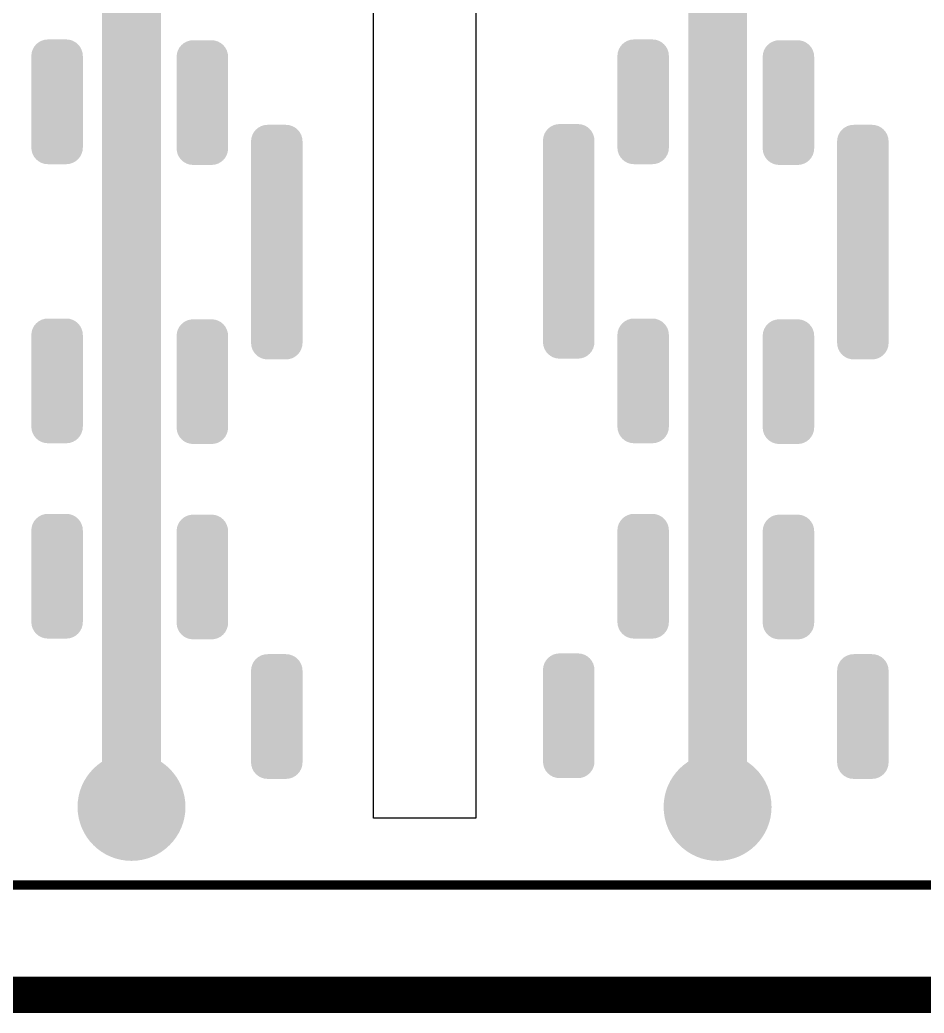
# Model space of a CAD drawing. Header units: inches. Extents: x -0.01 to 3.95, y -0.11 to 1.88.
# Drawn here: x 0.49 to 0.976, y -0.107 to 0.426 of the extents above; entities that cross this region are included whole.
import ezdxf

# ---------------------------------------------------------------- set-up
doc = ezdxf.new("R2010")
doc.units = ezdxf.units.IN
doc.header["$MEASUREMENT"] = 0
for name, color, linetype in [('Board Outline', 216, 'Continuous'), ('Bottom Layer', 5, 'Continuous'), ('Bottom Solder', 6, 'Continuous'), ('Top Layer', 1, 'Continuous'), ('Top Overlay', 2, 'Continuous'), ('Top Paste', 8, 'Continuous'), ('Top Solder', 216, 'Continuous'), ('Via Holes', 16, 'Continuous')]:
    doc.layers.add(name, color=color, linetype=linetype)

msp = doc.modelspace()

# ---------------------------------------------------------------- hatches: boundary and pattern name
at = {"layer": 'Bottom Layer'}
h = msp.add_hatch(color=5, dxfattribs=at)
edge = h.paths.add_edge_path()
edge.add_arc((0.54996, 0.00336), 0.025, 0, 360)
h = msp.add_hatch(color=5, dxfattribs=at)
edge = h.paths.add_edge_path()
edge.add_arc((0.86492, 0.00336), 0.025, 0, 360)
at = {"layer": 'Bottom Solder'}
h = msp.add_hatch(color=6, dxfattribs=at)
edge = h.paths.add_edge_path()
edge.add_arc((0.54996, 0.00336), 0.029, 0, 360)
h = msp.add_hatch(color=6, dxfattribs=at)
edge = h.paths.add_edge_path()
edge.add_arc((0.86492, 0.00336), 0.029, 0, 360)
at = {"layer": 'Top Layer'}
h = msp.add_hatch(color=1, dxfattribs=at)
edge = h.paths.add_edge_path()
edge.add_arc((0.54406, 1.70551), 0.00591, 90, 180)
edge.add_line((0.53815, 1.70551), (0.53815, 0.00472))
edge.add_arc((0.54406, 0.00472), 0.00591, 180, 270)
edge.add_line((0.54406, -0.00118), (0.55587, -0.00118))
edge.add_arc((0.55587, 0.00472), 0.00591, 270, 360)
edge.add_line((0.56177, 0.00472), (0.56177, 1.70551))
edge.add_arc((0.55587, 1.70551), 0.00591, 0, 90)
edge.add_line((0.55587, 1.71141), (0.54406, 1.71141))
h = msp.add_hatch(color=1, dxfattribs=at)
edge = h.paths.add_edge_path()
edge.add_arc((0.85902, 1.70551), 0.00591, 90, 180)
edge.add_line((0.85311, 1.70551), (0.85311, 0.00472))
edge.add_arc((0.85902, 0.00472), 0.00591, 180, 270)
edge.add_line((0.85902, -0.00118), (0.87083, -0.00118))
edge.add_arc((0.87083, 0.00472), 0.00591, 270, 360)
edge.add_line((0.87673, 0.00472), (0.87673, 1.70551))
edge.add_arc((0.87083, 1.70551), 0.00591, 0, 90)
edge.add_line((0.87083, 1.71141), (0.85902, 1.71141))
h = msp.add_hatch(color=1, dxfattribs=at)
edge = h.paths.add_edge_path()
edge.add_arc((0.50504, 0.40697), 0.00492, 90, 180)
edge.add_line((0.50012, 0.40697), (0.50012, 0.35775))
edge.add_arc((0.50504, 0.35775), 0.00492, 180, 270)
edge.add_line((0.50504, 0.35283), (0.51488, 0.35283))
edge.add_arc((0.51488, 0.35775), 0.00492, 270, 360)
edge.add_line((0.5198, 0.35775), (0.5198, 0.40697))
edge.add_arc((0.51488, 0.40697), 0.00492, 0, 90)
edge.add_line((0.51488, 0.41189), (0.50504, 0.41189))
h = msp.add_hatch(color=1, dxfattribs=at)
edge = h.paths.add_edge_path()
edge.add_arc((0.59295, 0.35734), 0.00492, 270, 360)
edge.add_line((0.59787, 0.35734), (0.59787, 0.40655))
edge.add_arc((0.59295, 0.40655), 0.00492, 0, 90)
edge.add_line((0.59295, 0.41147), (0.58311, 0.41147))
edge.add_arc((0.58311, 0.40655), 0.00492, 90, 180)
edge.add_line((0.57819, 0.40655), (0.57819, 0.35734))
edge.add_arc((0.58311, 0.35734), 0.00492, 180, 270)
edge.add_line((0.58311, 0.35242), (0.59295, 0.35242))
h = msp.add_hatch(color=1, dxfattribs=at)
edge = h.paths.add_edge_path()
edge.add_arc((0.82, 0.40697), 0.00492, 90, 180)
edge.add_line((0.81508, 0.40697), (0.81508, 0.35775))
edge.add_arc((0.82, 0.35775), 0.00492, 180, 270)
edge.add_line((0.82, 0.35283), (0.82984, 0.35283))
edge.add_arc((0.82984, 0.35775), 0.00492, 270, 360)
edge.add_line((0.83476, 0.35775), (0.83476, 0.40697))
edge.add_arc((0.82984, 0.40697), 0.00492, 0, 90)
edge.add_line((0.82984, 0.41189), (0.82, 0.41189))
h = msp.add_hatch(color=1, dxfattribs=at)
edge = h.paths.add_edge_path()
edge.add_arc((0.90791, 0.35734), 0.00492, 270, 360)
edge.add_line((0.91283, 0.35734), (0.91283, 0.40655))
edge.add_arc((0.90791, 0.40655), 0.00492, 0, 90)
edge.add_line((0.90791, 0.41147), (0.89807, 0.41147))
edge.add_arc((0.89807, 0.40655), 0.00492, 90, 180)
edge.add_line((0.89315, 0.40655), (0.89315, 0.35734))
edge.add_arc((0.89807, 0.35734), 0.00492, 180, 270)
edge.add_line((0.89807, 0.35242), (0.90791, 0.35242))
h = msp.add_hatch(color=1, dxfattribs=at)
edge = h.paths.add_edge_path()
edge.add_arc((0.63295, 0.25281), 0.00492, 270, 360)
edge.add_line((0.63787, 0.25281), (0.63787, 0.36108))
edge.add_arc((0.63295, 0.36108), 0.00492, 0, 90)
edge.add_line((0.63295, 0.366), (0.62311, 0.366))
edge.add_arc((0.62311, 0.36108), 0.00492, 90, 180)
edge.add_line((0.61819, 0.36108), (0.61819, 0.25281))
edge.add_arc((0.62311, 0.25281), 0.00492, 180, 270)
edge.add_line((0.62311, 0.24789), (0.63295, 0.24789))
h = msp.add_hatch(color=1, dxfattribs=at)
edge = h.paths.add_edge_path()
edge.add_arc((0.78, 0.36149), 0.00492, 90, 180)
edge.add_line((0.77508, 0.36149), (0.77508, 0.25323))
edge.add_arc((0.78, 0.25323), 0.00492, 180, 270)
edge.add_line((0.78, 0.2483), (0.78984, 0.2483))
edge.add_arc((0.78984, 0.25323), 0.00492, 270, 360)
edge.add_line((0.79476, 0.25323), (0.79476, 0.36149))
edge.add_arc((0.78984, 0.36149), 0.00492, 0, 90)
edge.add_line((0.78984, 0.36641), (0.78, 0.36641))
h = msp.add_hatch(color=1, dxfattribs=at)
edge = h.paths.add_edge_path()
edge.add_arc((0.94791, 0.25281), 0.00492, 270, 360)
edge.add_line((0.95283, 0.25281), (0.95283, 0.36108))
edge.add_arc((0.94791, 0.36108), 0.00492, 0, 90)
edge.add_line((0.94791, 0.366), (0.93807, 0.366))
edge.add_arc((0.93807, 0.36108), 0.00492, 90, 180)
edge.add_line((0.93315, 0.36108), (0.93315, 0.25281))
edge.add_arc((0.93807, 0.25281), 0.00492, 180, 270)
edge.add_line((0.93807, 0.24789), (0.94791, 0.24789))
h = msp.add_hatch(color=1, dxfattribs=at)
edge = h.paths.add_edge_path()
edge.add_arc((0.50504, 0.25697), 0.00492, 90, 180)
edge.add_line((0.50012, 0.25697), (0.50012, 0.20775))
edge.add_arc((0.50504, 0.20775), 0.00492, 180, 270)
edge.add_line((0.50504, 0.20283), (0.51488, 0.20283))
edge.add_arc((0.51488, 0.20775), 0.00492, 270, 360)
edge.add_line((0.5198, 0.20775), (0.5198, 0.25697))
edge.add_arc((0.51488, 0.25697), 0.00492, 0, 90)
edge.add_line((0.51488, 0.26189), (0.50504, 0.26189))
h = msp.add_hatch(color=1, dxfattribs=at)
edge = h.paths.add_edge_path()
edge.add_arc((0.82, 0.25697), 0.00492, 90, 180)
edge.add_line((0.81508, 0.25697), (0.81508, 0.20775))
edge.add_arc((0.82, 0.20775), 0.00492, 180, 270)
edge.add_line((0.82, 0.20283), (0.82984, 0.20283))
edge.add_arc((0.82984, 0.20775), 0.00492, 270, 360)
edge.add_line((0.83476, 0.20775), (0.83476, 0.25697))
edge.add_arc((0.82984, 0.25697), 0.00492, 0, 90)
edge.add_line((0.82984, 0.26189), (0.82, 0.26189))
h = msp.add_hatch(color=1, dxfattribs=at)
edge = h.paths.add_edge_path()
edge.add_arc((0.59295, 0.20734), 0.00492, 270, 360)
edge.add_line((0.59787, 0.20734), (0.59787, 0.25655))
edge.add_arc((0.59295, 0.25655), 0.00492, 0, 90)
edge.add_line((0.59295, 0.26147), (0.58311, 0.26147))
edge.add_arc((0.58311, 0.25655), 0.00492, 90, 180)
edge.add_line((0.57819, 0.25655), (0.57819, 0.20734))
edge.add_arc((0.58311, 0.20734), 0.00492, 180, 270)
edge.add_line((0.58311, 0.20242), (0.59295, 0.20242))
h = msp.add_hatch(color=1, dxfattribs=at)
edge = h.paths.add_edge_path()
edge.add_arc((0.90791, 0.20734), 0.00492, 270, 360)
edge.add_line((0.91283, 0.20734), (0.91283, 0.25655))
edge.add_arc((0.90791, 0.25655), 0.00492, 0, 90)
edge.add_line((0.90791, 0.26147), (0.89807, 0.26147))
edge.add_arc((0.89807, 0.25655), 0.00492, 90, 180)
edge.add_line((0.89315, 0.25655), (0.89315, 0.20734))
edge.add_arc((0.89807, 0.20734), 0.00492, 180, 270)
edge.add_line((0.89807, 0.20242), (0.90791, 0.20242))
h = msp.add_hatch(color=1, dxfattribs=at)
edge = h.paths.add_edge_path()
edge.add_arc((0.50504, 0.15197), 0.00492, 90, 180)
edge.add_line((0.50012, 0.15197), (0.50012, 0.10275))
edge.add_arc((0.50504, 0.10275), 0.00492, 180, 270)
edge.add_line((0.50504, 0.09783), (0.51488, 0.09783))
edge.add_arc((0.51488, 0.10275), 0.00492, 270, 360)
edge.add_line((0.5198, 0.10275), (0.5198, 0.15197))
edge.add_arc((0.51488, 0.15197), 0.00492, 0, 90)
edge.add_line((0.51488, 0.15689), (0.50504, 0.15689))
h = msp.add_hatch(color=1, dxfattribs=at)
edge = h.paths.add_edge_path()
edge.add_arc((0.59295, 0.10234), 0.00492, 270, 360)
edge.add_line((0.59787, 0.10234), (0.59787, 0.15155))
edge.add_arc((0.59295, 0.15155), 0.00492, 0, 90)
edge.add_line((0.59295, 0.15647), (0.58311, 0.15647))
edge.add_arc((0.58311, 0.15155), 0.00492, 90, 180)
edge.add_line((0.57819, 0.15155), (0.57819, 0.10234))
edge.add_arc((0.58311, 0.10234), 0.00492, 180, 270)
edge.add_line((0.58311, 0.09742), (0.59295, 0.09742))
h = msp.add_hatch(color=1, dxfattribs=at)
edge = h.paths.add_edge_path()
edge.add_arc((0.82, 0.15197), 0.00492, 90, 180)
edge.add_line((0.81508, 0.15197), (0.81508, 0.10275))
edge.add_arc((0.82, 0.10275), 0.00492, 180, 270)
edge.add_line((0.82, 0.09783), (0.82984, 0.09783))
edge.add_arc((0.82984, 0.10275), 0.00492, 270, 360)
edge.add_line((0.83476, 0.10275), (0.83476, 0.15197))
edge.add_arc((0.82984, 0.15197), 0.00492, 0, 90)
edge.add_line((0.82984, 0.15689), (0.82, 0.15689))
h = msp.add_hatch(color=1, dxfattribs=at)
edge = h.paths.add_edge_path()
edge.add_arc((0.90791, 0.10234), 0.00492, 270, 360)
edge.add_line((0.91283, 0.10234), (0.91283, 0.15155))
edge.add_arc((0.90791, 0.15155), 0.00492, 0, 90)
edge.add_line((0.90791, 0.15647), (0.89807, 0.15647))
edge.add_arc((0.89807, 0.15155), 0.00492, 90, 180)
edge.add_line((0.89315, 0.15155), (0.89315, 0.10234))
edge.add_arc((0.89807, 0.10234), 0.00492, 180, 270)
edge.add_line((0.89807, 0.09742), (0.90791, 0.09742))
h = msp.add_hatch(color=1, dxfattribs=at)
edge = h.paths.add_edge_path()
edge.add_arc((0.63295, 0.02734), 0.00492, 270, 360)
edge.add_line((0.63787, 0.02734), (0.63787, 0.07655))
edge.add_arc((0.63295, 0.07655), 0.00492, 0, 90)
edge.add_line((0.63295, 0.08147), (0.62311, 0.08147))
edge.add_arc((0.62311, 0.07655), 0.00492, 90, 180)
edge.add_line((0.61819, 0.07655), (0.61819, 0.02734))
edge.add_arc((0.62311, 0.02734), 0.00492, 180, 270)
edge.add_line((0.62311, 0.02242), (0.63295, 0.02242))
h = msp.add_hatch(color=1, dxfattribs=at)
edge = h.paths.add_edge_path()
edge.add_arc((0.78, 0.07697), 0.00492, 90, 180)
edge.add_line((0.77508, 0.07697), (0.77508, 0.02775))
edge.add_arc((0.78, 0.02775), 0.00492, 180, 270)
edge.add_line((0.78, 0.02283), (0.78984, 0.02283))
edge.add_arc((0.78984, 0.02775), 0.00492, 270, 360)
edge.add_line((0.79476, 0.02775), (0.79476, 0.07697))
edge.add_arc((0.78984, 0.07697), 0.00492, 0, 90)
edge.add_line((0.78984, 0.08189), (0.78, 0.08189))
h = msp.add_hatch(color=1, dxfattribs=at)
edge = h.paths.add_edge_path()
edge.add_arc((0.94791, 0.02734), 0.00492, 270, 360)
edge.add_line((0.95283, 0.02734), (0.95283, 0.07655))
edge.add_arc((0.94791, 0.07655), 0.00492, 0, 90)
edge.add_line((0.94791, 0.08147), (0.93807, 0.08147))
edge.add_arc((0.93807, 0.07655), 0.00492, 90, 180)
edge.add_line((0.93315, 0.07655), (0.93315, 0.02734))
edge.add_arc((0.93807, 0.02734), 0.00492, 180, 270)
edge.add_line((0.93807, 0.02242), (0.94791, 0.02242))
h = msp.add_hatch(color=1, dxfattribs=at)
edge = h.paths.add_edge_path()
edge.add_arc((0.54996, 0.00336), 0.025, 0, 360)
h = msp.add_hatch(color=1, dxfattribs=at)
edge = h.paths.add_edge_path()
edge.add_arc((0.86492, 0.00336), 0.025, 0, 360)
at = {"layer": 'Top Paste'}
h = msp.add_hatch(color=8, dxfattribs=at)
edge = h.paths.add_edge_path()
edge.add_arc((0.54406, 1.70551), 0.00591, 90, 180)
edge.add_line((0.53815, 1.70551), (0.53815, 0.00472))
edge.add_arc((0.54406, 0.00472), 0.00591, 180, 270)
edge.add_line((0.54406, -0.00118), (0.55587, -0.00118))
edge.add_arc((0.55587, 0.00472), 0.00591, 270, 360)
edge.add_line((0.56177, 0.00472), (0.56177, 1.70551))
edge.add_arc((0.55587, 1.70551), 0.00591, 0, 90)
edge.add_line((0.55587, 1.71141), (0.54406, 1.71141))
h = msp.add_hatch(color=8, dxfattribs=at)
edge = h.paths.add_edge_path()
edge.add_arc((0.85902, 1.70551), 0.00591, 90, 180)
edge.add_line((0.85311, 1.70551), (0.85311, 0.00472))
edge.add_arc((0.85902, 0.00472), 0.00591, 180, 270)
edge.add_line((0.85902, -0.00118), (0.87083, -0.00118))
edge.add_arc((0.87083, 0.00472), 0.00591, 270, 360)
edge.add_line((0.87673, 0.00472), (0.87673, 1.70551))
edge.add_arc((0.87083, 1.70551), 0.00591, 0, 90)
edge.add_line((0.87083, 1.71141), (0.85902, 1.71141))
h = msp.add_hatch(color=8, dxfattribs=at)
edge = h.paths.add_edge_path()
edge.add_arc((0.50504, 0.40697), 0.00492, 90, 180)
edge.add_line((0.50012, 0.40697), (0.50012, 0.35775))
edge.add_arc((0.50504, 0.35775), 0.00492, 180, 270)
edge.add_line((0.50504, 0.35283), (0.51488, 0.35283))
edge.add_arc((0.51488, 0.35775), 0.00492, 270, 360)
edge.add_line((0.5198, 0.35775), (0.5198, 0.40697))
edge.add_arc((0.51488, 0.40697), 0.00492, 0, 90)
edge.add_line((0.51488, 0.41189), (0.50504, 0.41189))
h = msp.add_hatch(color=8, dxfattribs=at)
edge = h.paths.add_edge_path()
edge.add_arc((0.59295, 0.35734), 0.00492, 270, 360)
edge.add_line((0.59787, 0.35734), (0.59787, 0.40655))
edge.add_arc((0.59295, 0.40655), 0.00492, 0, 90)
edge.add_line((0.59295, 0.41147), (0.58311, 0.41147))
edge.add_arc((0.58311, 0.40655), 0.00492, 90, 180)
edge.add_line((0.57819, 0.40655), (0.57819, 0.35734))
edge.add_arc((0.58311, 0.35734), 0.00492, 180, 270)
edge.add_line((0.58311, 0.35242), (0.59295, 0.35242))
h = msp.add_hatch(color=8, dxfattribs=at)
edge = h.paths.add_edge_path()
edge.add_arc((0.82, 0.40697), 0.00492, 90, 180)
edge.add_line((0.81508, 0.40697), (0.81508, 0.35775))
edge.add_arc((0.82, 0.35775), 0.00492, 180, 270)
edge.add_line((0.82, 0.35283), (0.82984, 0.35283))
edge.add_arc((0.82984, 0.35775), 0.00492, 270, 360)
edge.add_line((0.83476, 0.35775), (0.83476, 0.40697))
edge.add_arc((0.82984, 0.40697), 0.00492, 0, 90)
edge.add_line((0.82984, 0.41189), (0.82, 0.41189))
h = msp.add_hatch(color=8, dxfattribs=at)
edge = h.paths.add_edge_path()
edge.add_arc((0.90791, 0.35734), 0.00492, 270, 360)
edge.add_line((0.91283, 0.35734), (0.91283, 0.40655))
edge.add_arc((0.90791, 0.40655), 0.00492, 0, 90)
edge.add_line((0.90791, 0.41147), (0.89807, 0.41147))
edge.add_arc((0.89807, 0.40655), 0.00492, 90, 180)
edge.add_line((0.89315, 0.40655), (0.89315, 0.35734))
edge.add_arc((0.89807, 0.35734), 0.00492, 180, 270)
edge.add_line((0.89807, 0.35242), (0.90791, 0.35242))
h = msp.add_hatch(color=8, dxfattribs=at)
edge = h.paths.add_edge_path()
edge.add_arc((0.63295, 0.25281), 0.00492, 270, 360)
edge.add_line((0.63787, 0.25281), (0.63787, 0.36108))
edge.add_arc((0.63295, 0.36108), 0.00492, 0, 90)
edge.add_line((0.63295, 0.366), (0.62311, 0.366))
edge.add_arc((0.62311, 0.36108), 0.00492, 90, 180)
edge.add_line((0.61819, 0.36108), (0.61819, 0.25281))
edge.add_arc((0.62311, 0.25281), 0.00492, 180, 270)
edge.add_line((0.62311, 0.24789), (0.63295, 0.24789))
h = msp.add_hatch(color=8, dxfattribs=at)
edge = h.paths.add_edge_path()
edge.add_arc((0.78, 0.36149), 0.00492, 90, 180)
edge.add_line((0.77508, 0.36149), (0.77508, 0.25323))
edge.add_arc((0.78, 0.25323), 0.00492, 180, 270)
edge.add_line((0.78, 0.2483), (0.78984, 0.2483))
edge.add_arc((0.78984, 0.25323), 0.00492, 270, 360)
edge.add_line((0.79476, 0.25323), (0.79476, 0.36149))
edge.add_arc((0.78984, 0.36149), 0.00492, 0, 90)
edge.add_line((0.78984, 0.36641), (0.78, 0.36641))
h = msp.add_hatch(color=8, dxfattribs=at)
edge = h.paths.add_edge_path()
edge.add_arc((0.94791, 0.25281), 0.00492, 270, 360)
edge.add_line((0.95283, 0.25281), (0.95283, 0.36108))
edge.add_arc((0.94791, 0.36108), 0.00492, 0, 90)
edge.add_line((0.94791, 0.366), (0.93807, 0.366))
edge.add_arc((0.93807, 0.36108), 0.00492, 90, 180)
edge.add_line((0.93315, 0.36108), (0.93315, 0.25281))
edge.add_arc((0.93807, 0.25281), 0.00492, 180, 270)
edge.add_line((0.93807, 0.24789), (0.94791, 0.24789))
h = msp.add_hatch(color=8, dxfattribs=at)
edge = h.paths.add_edge_path()
edge.add_arc((0.50504, 0.25697), 0.00492, 90, 180)
edge.add_line((0.50012, 0.25697), (0.50012, 0.20775))
edge.add_arc((0.50504, 0.20775), 0.00492, 180, 270)
edge.add_line((0.50504, 0.20283), (0.51488, 0.20283))
edge.add_arc((0.51488, 0.20775), 0.00492, 270, 360)
edge.add_line((0.5198, 0.20775), (0.5198, 0.25697))
edge.add_arc((0.51488, 0.25697), 0.00492, 0, 90)
edge.add_line((0.51488, 0.26189), (0.50504, 0.26189))
h = msp.add_hatch(color=8, dxfattribs=at)
edge = h.paths.add_edge_path()
edge.add_arc((0.82, 0.25697), 0.00492, 90, 180)
edge.add_line((0.81508, 0.25697), (0.81508, 0.20775))
edge.add_arc((0.82, 0.20775), 0.00492, 180, 270)
edge.add_line((0.82, 0.20283), (0.82984, 0.20283))
edge.add_arc((0.82984, 0.20775), 0.00492, 270, 360)
edge.add_line((0.83476, 0.20775), (0.83476, 0.25697))
edge.add_arc((0.82984, 0.25697), 0.00492, 0, 90)
edge.add_line((0.82984, 0.26189), (0.82, 0.26189))
h = msp.add_hatch(color=8, dxfattribs=at)
edge = h.paths.add_edge_path()
edge.add_arc((0.59295, 0.20734), 0.00492, 270, 360)
edge.add_line((0.59787, 0.20734), (0.59787, 0.25655))
edge.add_arc((0.59295, 0.25655), 0.00492, 0, 90)
edge.add_line((0.59295, 0.26147), (0.58311, 0.26147))
edge.add_arc((0.58311, 0.25655), 0.00492, 90, 180)
edge.add_line((0.57819, 0.25655), (0.57819, 0.20734))
edge.add_arc((0.58311, 0.20734), 0.00492, 180, 270)
edge.add_line((0.58311, 0.20242), (0.59295, 0.20242))
h = msp.add_hatch(color=8, dxfattribs=at)
edge = h.paths.add_edge_path()
edge.add_arc((0.90791, 0.20734), 0.00492, 270, 360)
edge.add_line((0.91283, 0.20734), (0.91283, 0.25655))
edge.add_arc((0.90791, 0.25655), 0.00492, 0, 90)
edge.add_line((0.90791, 0.26147), (0.89807, 0.26147))
edge.add_arc((0.89807, 0.25655), 0.00492, 90, 180)
edge.add_line((0.89315, 0.25655), (0.89315, 0.20734))
edge.add_arc((0.89807, 0.20734), 0.00492, 180, 270)
edge.add_line((0.89807, 0.20242), (0.90791, 0.20242))
h = msp.add_hatch(color=8, dxfattribs=at)
edge = h.paths.add_edge_path()
edge.add_arc((0.50504, 0.15197), 0.00492, 90, 180)
edge.add_line((0.50012, 0.15197), (0.50012, 0.10275))
edge.add_arc((0.50504, 0.10275), 0.00492, 180, 270)
edge.add_line((0.50504, 0.09783), (0.51488, 0.09783))
edge.add_arc((0.51488, 0.10275), 0.00492, 270, 360)
edge.add_line((0.5198, 0.10275), (0.5198, 0.15197))
edge.add_arc((0.51488, 0.15197), 0.00492, 0, 90)
edge.add_line((0.51488, 0.15689), (0.50504, 0.15689))
h = msp.add_hatch(color=8, dxfattribs=at)
edge = h.paths.add_edge_path()
edge.add_arc((0.59295, 0.10234), 0.00492, 270, 360)
edge.add_line((0.59787, 0.10234), (0.59787, 0.15155))
edge.add_arc((0.59295, 0.15155), 0.00492, 0, 90)
edge.add_line((0.59295, 0.15647), (0.58311, 0.15647))
edge.add_arc((0.58311, 0.15155), 0.00492, 90, 180)
edge.add_line((0.57819, 0.15155), (0.57819, 0.10234))
edge.add_arc((0.58311, 0.10234), 0.00492, 180, 270)
edge.add_line((0.58311, 0.09742), (0.59295, 0.09742))
h = msp.add_hatch(color=8, dxfattribs=at)
edge = h.paths.add_edge_path()
edge.add_arc((0.82, 0.15197), 0.00492, 90, 180)
edge.add_line((0.81508, 0.15197), (0.81508, 0.10275))
edge.add_arc((0.82, 0.10275), 0.00492, 180, 270)
edge.add_line((0.82, 0.09783), (0.82984, 0.09783))
edge.add_arc((0.82984, 0.10275), 0.00492, 270, 360)
edge.add_line((0.83476, 0.10275), (0.83476, 0.15197))
edge.add_arc((0.82984, 0.15197), 0.00492, 0, 90)
edge.add_line((0.82984, 0.15689), (0.82, 0.15689))
h = msp.add_hatch(color=8, dxfattribs=at)
edge = h.paths.add_edge_path()
edge.add_arc((0.90791, 0.10234), 0.00492, 270, 360)
edge.add_line((0.91283, 0.10234), (0.91283, 0.15155))
edge.add_arc((0.90791, 0.15155), 0.00492, 0, 90)
edge.add_line((0.90791, 0.15647), (0.89807, 0.15647))
edge.add_arc((0.89807, 0.15155), 0.00492, 90, 180)
edge.add_line((0.89315, 0.15155), (0.89315, 0.10234))
edge.add_arc((0.89807, 0.10234), 0.00492, 180, 270)
edge.add_line((0.89807, 0.09742), (0.90791, 0.09742))
h = msp.add_hatch(color=8, dxfattribs=at)
edge = h.paths.add_edge_path()
edge.add_arc((0.63295, 0.02734), 0.00492, 270, 360)
edge.add_line((0.63787, 0.02734), (0.63787, 0.07655))
edge.add_arc((0.63295, 0.07655), 0.00492, 0, 90)
edge.add_line((0.63295, 0.08147), (0.62311, 0.08147))
edge.add_arc((0.62311, 0.07655), 0.00492, 90, 180)
edge.add_line((0.61819, 0.07655), (0.61819, 0.02734))
edge.add_arc((0.62311, 0.02734), 0.00492, 180, 270)
edge.add_line((0.62311, 0.02242), (0.63295, 0.02242))
h = msp.add_hatch(color=8, dxfattribs=at)
edge = h.paths.add_edge_path()
edge.add_arc((0.78, 0.07697), 0.00492, 90, 180)
edge.add_line((0.77508, 0.07697), (0.77508, 0.02775))
edge.add_arc((0.78, 0.02775), 0.00492, 180, 270)
edge.add_line((0.78, 0.02283), (0.78984, 0.02283))
edge.add_arc((0.78984, 0.02775), 0.00492, 270, 360)
edge.add_line((0.79476, 0.02775), (0.79476, 0.07697))
edge.add_arc((0.78984, 0.07697), 0.00492, 0, 90)
edge.add_line((0.78984, 0.08189), (0.78, 0.08189))
h = msp.add_hatch(color=8, dxfattribs=at)
edge = h.paths.add_edge_path()
edge.add_arc((0.94791, 0.02734), 0.00492, 270, 360)
edge.add_line((0.95283, 0.02734), (0.95283, 0.07655))
edge.add_arc((0.94791, 0.07655), 0.00492, 0, 90)
edge.add_line((0.94791, 0.08147), (0.93807, 0.08147))
edge.add_arc((0.93807, 0.07655), 0.00492, 90, 180)
edge.add_line((0.93315, 0.07655), (0.93315, 0.02734))
edge.add_arc((0.93807, 0.02734), 0.00492, 180, 270)
edge.add_line((0.93807, 0.02242), (0.94791, 0.02242))
at = {"layer": 'Top Solder'}
h = msp.add_hatch(color=216, dxfattribs=at)
edge = h.paths.add_edge_path()
edge.add_arc((0.54406, 1.70551), 0.00991, 90, 180)
edge.add_line((0.53415, 1.70551), (0.53415, 0.00472))
edge.add_arc((0.54406, 0.00472), 0.00991, 180, 270)
edge.add_line((0.54406, -0.00518), (0.55587, -0.00518))
edge.add_arc((0.55587, 0.00472), 0.00991, 270, 360)
edge.add_line((0.56577, 0.00472), (0.56577, 1.70551))
edge.add_arc((0.55587, 1.70551), 0.00991, 0, 90)
edge.add_line((0.55587, 1.71541), (0.54406, 1.71541))
h = msp.add_hatch(color=216, dxfattribs=at)
edge = h.paths.add_edge_path()
edge.add_arc((0.85902, 1.70551), 0.00991, 90, 180)
edge.add_line((0.84911, 1.70551), (0.84911, 0.00472))
edge.add_arc((0.85902, 0.00472), 0.00991, 180, 270)
edge.add_line((0.85902, -0.00518), (0.87083, -0.00518))
edge.add_arc((0.87083, 0.00472), 0.00991, 270, 360)
edge.add_line((0.88073, 0.00472), (0.88073, 1.70551))
edge.add_arc((0.87083, 1.70551), 0.00991, 0, 90)
edge.add_line((0.87083, 1.71541), (0.85902, 1.71541))
h = msp.add_hatch(color=216, dxfattribs=at)
edge = h.paths.add_edge_path()
edge.add_arc((0.50504, 0.40697), 0.00892, 90, 180)
edge.add_line((0.49612, 0.40697), (0.49612, 0.35775))
edge.add_arc((0.50504, 0.35775), 0.00892, 180, 270)
edge.add_line((0.50504, 0.34883), (0.51488, 0.34883))
edge.add_arc((0.51488, 0.35775), 0.00892, 270, 360)
edge.add_line((0.5238, 0.35775), (0.5238, 0.40697))
edge.add_arc((0.51488, 0.40697), 0.00892, 0, 90)
edge.add_line((0.51488, 0.41589), (0.50504, 0.41589))
h = msp.add_hatch(color=216, dxfattribs=at)
edge = h.paths.add_edge_path()
edge.add_arc((0.59295, 0.35734), 0.00892, 270, 360)
edge.add_line((0.60187, 0.35734), (0.60187, 0.40655))
edge.add_arc((0.59295, 0.40655), 0.00892, 0, 90)
edge.add_line((0.59295, 0.41547), (0.58311, 0.41547))
edge.add_arc((0.58311, 0.40655), 0.00892, 90, 180)
edge.add_line((0.57419, 0.40655), (0.57419, 0.35734))
edge.add_arc((0.58311, 0.35734), 0.00892, 180, 270)
edge.add_line((0.58311, 0.34842), (0.59295, 0.34842))
h = msp.add_hatch(color=216, dxfattribs=at)
edge = h.paths.add_edge_path()
edge.add_arc((0.82, 0.40697), 0.00892, 90, 180)
edge.add_line((0.81108, 0.40697), (0.81108, 0.35775))
edge.add_arc((0.82, 0.35775), 0.00892, 180, 270)
edge.add_line((0.82, 0.34883), (0.82984, 0.34883))
edge.add_arc((0.82984, 0.35775), 0.00892, 270, 360)
edge.add_line((0.83876, 0.35775), (0.83876, 0.40697))
edge.add_arc((0.82984, 0.40697), 0.00892, 0, 90)
edge.add_line((0.82984, 0.41589), (0.82, 0.41589))
h = msp.add_hatch(color=216, dxfattribs=at)
edge = h.paths.add_edge_path()
edge.add_arc((0.90791, 0.35734), 0.00892, 270, 360)
edge.add_line((0.91683, 0.35734), (0.91683, 0.40655))
edge.add_arc((0.90791, 0.40655), 0.00892, 0, 90)
edge.add_line((0.90791, 0.41547), (0.89807, 0.41547))
edge.add_arc((0.89807, 0.40655), 0.00892, 90, 180)
edge.add_line((0.88915, 0.40655), (0.88915, 0.35734))
edge.add_arc((0.89807, 0.35734), 0.00892, 180, 270)
edge.add_line((0.89807, 0.34842), (0.90791, 0.34842))
h = msp.add_hatch(color=216, dxfattribs=at)
edge = h.paths.add_edge_path()
edge.add_arc((0.63295, 0.25281), 0.00892, 270, 360)
edge.add_line((0.64187, 0.25281), (0.64187, 0.36108))
edge.add_arc((0.63295, 0.36108), 0.00892, 0, 90)
edge.add_line((0.63295, 0.37), (0.62311, 0.37))
edge.add_arc((0.62311, 0.36108), 0.00892, 90, 180)
edge.add_line((0.61419, 0.36108), (0.61419, 0.25281))
edge.add_arc((0.62311, 0.25281), 0.00892, 180, 270)
edge.add_line((0.62311, 0.24389), (0.63295, 0.24389))
h = msp.add_hatch(color=216, dxfattribs=at)
edge = h.paths.add_edge_path()
edge.add_arc((0.78, 0.36149), 0.00892, 90, 180)
edge.add_line((0.77108, 0.36149), (0.77108, 0.25323))
edge.add_arc((0.78, 0.25323), 0.00892, 180, 270)
edge.add_line((0.78, 0.2443), (0.78984, 0.2443))
edge.add_arc((0.78984, 0.25323), 0.00892, 270, 360)
edge.add_line((0.79876, 0.25323), (0.79876, 0.36149))
edge.add_arc((0.78984, 0.36149), 0.00892, 0, 90)
edge.add_line((0.78984, 0.37041), (0.78, 0.37041))
h = msp.add_hatch(color=216, dxfattribs=at)
edge = h.paths.add_edge_path()
edge.add_arc((0.94791, 0.25281), 0.00892, 270, 360)
edge.add_line((0.95683, 0.25281), (0.95683, 0.36108))
edge.add_arc((0.94791, 0.36108), 0.00892, 0, 90)
edge.add_line((0.94791, 0.37), (0.93807, 0.37))
edge.add_arc((0.93807, 0.36108), 0.00892, 90, 180)
edge.add_line((0.92915, 0.36108), (0.92915, 0.25281))
edge.add_arc((0.93807, 0.25281), 0.00892, 180, 270)
edge.add_line((0.93807, 0.24389), (0.94791, 0.24389))
h = msp.add_hatch(color=216, dxfattribs=at)
edge = h.paths.add_edge_path()
edge.add_arc((0.50504, 0.25697), 0.00892, 90, 180)
edge.add_line((0.49612, 0.25697), (0.49612, 0.20775))
edge.add_arc((0.50504, 0.20775), 0.00892, 180, 270)
edge.add_line((0.50504, 0.19883), (0.51488, 0.19883))
edge.add_arc((0.51488, 0.20775), 0.00892, 270, 360)
edge.add_line((0.5238, 0.20775), (0.5238, 0.25697))
edge.add_arc((0.51488, 0.25697), 0.00892, 0, 90)
edge.add_line((0.51488, 0.26589), (0.50504, 0.26589))
h = msp.add_hatch(color=216, dxfattribs=at)
edge = h.paths.add_edge_path()
edge.add_arc((0.59295, 0.20734), 0.00892, 270, 360)
edge.add_line((0.60187, 0.20734), (0.60187, 0.25655))
edge.add_arc((0.59295, 0.25655), 0.00892, 0, 90)
edge.add_line((0.59295, 0.26547), (0.58311, 0.26547))
edge.add_arc((0.58311, 0.25655), 0.00892, 90, 180)
edge.add_line((0.57419, 0.25655), (0.57419, 0.20734))
edge.add_arc((0.58311, 0.20734), 0.00892, 180, 270)
edge.add_line((0.58311, 0.19842), (0.59295, 0.19842))
h = msp.add_hatch(color=216, dxfattribs=at)
edge = h.paths.add_edge_path()
edge.add_arc((0.82, 0.25697), 0.00892, 90, 180)
edge.add_line((0.81108, 0.25697), (0.81108, 0.20775))
edge.add_arc((0.82, 0.20775), 0.00892, 180, 270)
edge.add_line((0.82, 0.19883), (0.82984, 0.19883))
edge.add_arc((0.82984, 0.20775), 0.00892, 270, 360)
edge.add_line((0.83876, 0.20775), (0.83876, 0.25697))
edge.add_arc((0.82984, 0.25697), 0.00892, 0, 90)
edge.add_line((0.82984, 0.26589), (0.82, 0.26589))
h = msp.add_hatch(color=216, dxfattribs=at)
edge = h.paths.add_edge_path()
edge.add_arc((0.90791, 0.20734), 0.00892, 270, 360)
edge.add_line((0.91683, 0.20734), (0.91683, 0.25655))
edge.add_arc((0.90791, 0.25655), 0.00892, 0, 90)
edge.add_line((0.90791, 0.26547), (0.89807, 0.26547))
edge.add_arc((0.89807, 0.25655), 0.00892, 90, 180)
edge.add_line((0.88915, 0.25655), (0.88915, 0.20734))
edge.add_arc((0.89807, 0.20734), 0.00892, 180, 270)
edge.add_line((0.89807, 0.19842), (0.90791, 0.19842))
h = msp.add_hatch(color=216, dxfattribs=at)
edge = h.paths.add_edge_path()
edge.add_arc((0.50504, 0.15197), 0.00892, 90, 180)
edge.add_line((0.49612, 0.15197), (0.49612, 0.10275))
edge.add_arc((0.50504, 0.10275), 0.00892, 180, 270)
edge.add_line((0.50504, 0.09383), (0.51488, 0.09383))
edge.add_arc((0.51488, 0.10275), 0.00892, 270, 360)
edge.add_line((0.5238, 0.10275), (0.5238, 0.15197))
edge.add_arc((0.51488, 0.15197), 0.00892, 0, 90)
edge.add_line((0.51488, 0.16089), (0.50504, 0.16089))
h = msp.add_hatch(color=216, dxfattribs=at)
edge = h.paths.add_edge_path()
edge.add_arc((0.59295, 0.10234), 0.00892, 270, 360)
edge.add_line((0.60187, 0.10234), (0.60187, 0.15155))
edge.add_arc((0.59295, 0.15155), 0.00892, 0, 90)
edge.add_line((0.59295, 0.16047), (0.58311, 0.16047))
edge.add_arc((0.58311, 0.15155), 0.00892, 90, 180)
edge.add_line((0.57419, 0.15155), (0.57419, 0.10234))
edge.add_arc((0.58311, 0.10234), 0.00892, 180, 270)
edge.add_line((0.58311, 0.09342), (0.59295, 0.09342))
h = msp.add_hatch(color=216, dxfattribs=at)
edge = h.paths.add_edge_path()
edge.add_arc((0.82, 0.15197), 0.00892, 90, 180)
edge.add_line((0.81108, 0.15197), (0.81108, 0.10275))
edge.add_arc((0.82, 0.10275), 0.00892, 180, 270)
edge.add_line((0.82, 0.09383), (0.82984, 0.09383))
edge.add_arc((0.82984, 0.10275), 0.00892, 270, 360)
edge.add_line((0.83876, 0.10275), (0.83876, 0.15197))
edge.add_arc((0.82984, 0.15197), 0.00892, 0, 90)
edge.add_line((0.82984, 0.16089), (0.82, 0.16089))
h = msp.add_hatch(color=216, dxfattribs=at)
edge = h.paths.add_edge_path()
edge.add_arc((0.90791, 0.10234), 0.00892, 270, 360)
edge.add_line((0.91683, 0.10234), (0.91683, 0.15155))
edge.add_arc((0.90791, 0.15155), 0.00892, 0, 90)
edge.add_line((0.90791, 0.16047), (0.89807, 0.16047))
edge.add_arc((0.89807, 0.15155), 0.00892, 90, 180)
edge.add_line((0.88915, 0.15155), (0.88915, 0.10234))
edge.add_arc((0.89807, 0.10234), 0.00892, 180, 270)
edge.add_line((0.89807, 0.09342), (0.90791, 0.09342))
h = msp.add_hatch(color=216, dxfattribs=at)
edge = h.paths.add_edge_path()
edge.add_arc((0.63295, 0.02734), 0.00892, 270, 360)
edge.add_line((0.64187, 0.02734), (0.64187, 0.07655))
edge.add_arc((0.63295, 0.07655), 0.00892, 0, 90)
edge.add_line((0.63295, 0.08547), (0.62311, 0.08547))
edge.add_arc((0.62311, 0.07655), 0.00892, 90, 180)
edge.add_line((0.61419, 0.07655), (0.61419, 0.02734))
edge.add_arc((0.62311, 0.02734), 0.00892, 180, 270)
edge.add_line((0.62311, 0.01842), (0.63295, 0.01842))
h = msp.add_hatch(color=216, dxfattribs=at)
edge = h.paths.add_edge_path()
edge.add_arc((0.78, 0.07697), 0.00892, 90, 180)
edge.add_line((0.77108, 0.07697), (0.77108, 0.02775))
edge.add_arc((0.78, 0.02775), 0.00892, 180, 270)
edge.add_line((0.78, 0.01883), (0.78984, 0.01883))
edge.add_arc((0.78984, 0.02775), 0.00892, 270, 360)
edge.add_line((0.79876, 0.02775), (0.79876, 0.07697))
edge.add_arc((0.78984, 0.07697), 0.00892, 0, 90)
edge.add_line((0.78984, 0.08589), (0.78, 0.08589))
h = msp.add_hatch(color=216, dxfattribs=at)
edge = h.paths.add_edge_path()
edge.add_arc((0.94791, 0.02734), 0.00892, 270, 360)
edge.add_line((0.95683, 0.02734), (0.95683, 0.07655))
edge.add_arc((0.94791, 0.07655), 0.00892, 0, 90)
edge.add_line((0.94791, 0.08547), (0.93807, 0.08547))
edge.add_arc((0.93807, 0.07655), 0.00892, 90, 180)
edge.add_line((0.92915, 0.07655), (0.92915, 0.02734))
edge.add_arc((0.93807, 0.02734), 0.00892, 180, 270)
edge.add_line((0.93807, 0.01842), (0.94791, 0.01842))
h = msp.add_hatch(color=216, dxfattribs=at)
edge = h.paths.add_edge_path()
edge.add_arc((0.54996, 0.00336), 0.029, 0, 360)
h = msp.add_hatch(color=216, dxfattribs=at)
edge = h.paths.add_edge_path()
edge.add_arc((0.86492, 0.00336), 0.029, 0, 360)
at = {"layer": 'Via Holes'}
h = msp.add_hatch(color=7, dxfattribs=at)
edge = h.paths.add_edge_path()
edge.add_arc((0.54996, 0.00336), 0.014, 0, 360)
h = msp.add_hatch(color=7, dxfattribs=at)
edge = h.paths.add_edge_path()
edge.add_arc((0.86492, 0.00336), 0.014, 0, 360)

# ---------------------------------------------------------------- linework, layer by layer
at = {"layer": 'Board Outline'}
msp.add_lwpolyline([(0.0794, -0.09764, 0.01969, 0.01969, 0), (3.85761, -0.09764, 0.01969, 0.01969, 0)], format="xyseb", dxfattribs=at)
at = {"layer": 'Top Layer'}
for p, q in [((0.68, -0.00264), (0.68, 1.75)), ((0.73496, 1.75), (0.73496, -0.00264)), ((0.73496, -0.00264), (0.68, -0.00264)), ((0.1394, -0.03859), (3.79761, -0.03859)), ((3.85408, -0.09764), (0.0794, -0.09764))]:
    msp.add_line(p, q, dxfattribs=at)
at = {"layer": 'Top Overlay'}
msp.add_lwpolyline([(0.1394, -0.03859, 0.005, 0.005, 0), (3.79761, -0.03859, 0.005, 0.005, 0)], format="xyseb", dxfattribs=at)
at = {"layer": 'Top Solder'}
for p, q in [((0.1394, -0.03859), (3.79761, -0.03859)), ((3.85408, -0.09764), (0.0794, -0.09764))]:
    msp.add_line(p, q, dxfattribs=at)

doc.saveas('drawing.dxf')
